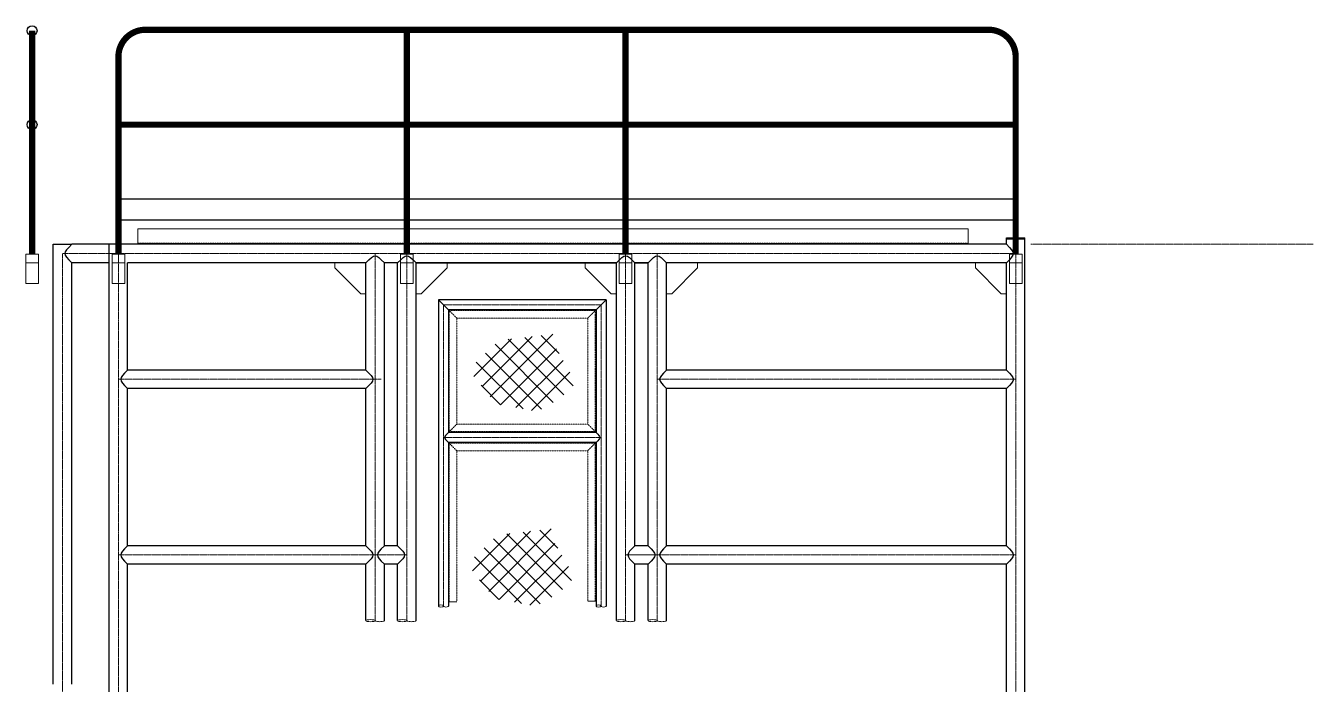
# Model space of a CAD drawing. Header units: inches. Extents: x -18249 to 140262, y -20124 to 30200.
# Drawn here: x 48909 to 55119, y 4574 to 7752 of the extents above; entities that cross this region are included whole.
import ezdxf

# ---------------------------------------------------------------- set-up
doc = ezdxf.new("R2010")
doc.units = ezdxf.units.IN
doc.header["$LTSCALE"] = 5
doc.header["$MEASUREMENT"] = 0
doc.linetypes.add('CENTER', pattern=[2, 1.25, -0.25, 0.25, -0.25])
doc.linetypes.add('HIDDEN', pattern=[0.375, 0.25, -0.125])
for name, color, linetype, lineweight in [('CENTER LINE', 1, 'CENTER', 0), ('HATCH', 250, 'Continuous', 0), ('HIDDEN', 8, 'HIDDEN', 0), ('STRUCTURE', 3, 'Continuous', 25)]:
    doc.layers.add(name, color=color, linetype=linetype, lineweight=lineweight)

msp = doc.modelspace()

# ---------------------------------------------------------------- hatches: boundary and pattern name
at = {"layer": 'HATCH'}
h = msp.add_hatch(dxfattribs=at)
h.set_pattern_fill('NET', color=256, scale=500, angle=45)
h.set_pattern_definition([(45, (169904.75, 69032.04), (-44.194174, 44.194174), []), (135, (169904.75, 69032.04), (-44.194174, -44.194174), [])])
h.paths.add_polyline_path([(51466.84241, 6196.81288), (51466.84241, 6264.53825), (51193.20649, 6234.03825), (51044.20649, 6093.53825), (51176.70649, 5927.03825), (51376.70649, 5889.53825), (51489.09991, 5954.42862), (51563.70801, 6029.03673)])
h = msp.add_hatch(dxfattribs=at)
h.set_pattern_fill('NET', color=256, scale=500, angle=45)
h.set_pattern_definition([(45, (169897.25, 68092.54), (-44.194174, 44.194174), []), (135, (169897.25, 68092.54), (-44.194174, -44.194174), [])])
h.paths.add_polyline_path([(51459.34241, 5257.31288), (51459.34241, 5325.03825), (51185.70649, 5294.53825), (51036.70649, 5154.03825), (51169.20649, 4987.53825), (51369.20649, 4950.03825), (51481.59991, 5014.92862), (51556.20801, 5089.53673)])

# ---------------------------------------------------------------- linework, layer by layer
at = {"layer": 'CENTER LINE'}
for p, q in [((53683.62703, 6649.48273), (53683.62703, 7602.53825)), ((53683.62703, 1631.98273), (53683.62703, 6746.48273)), ((53683.62703, 6652.53825), (49086.82737, 6652.53825)), ((49086.82737, 1631.98273), (49086.82737, 6652.53825)), ((49356.32737, 3614.53825), (49356.32737, 6652.53825)), ((50594.32737, 4880.63238), (50594.32737, 6652.53825)), ((50747.32737, 4880.63238), (50747.32737, 6652.53825)), ((51802.32737, 4880.63238), (51802.32737, 6652.53825)), ((51955.32737, 4880.63238), (51955.32737, 6652.53825)), ((53756.58336, 6697.03824), (55118.73092, 6697.03824)), ((50923.82737, 4951.27065), (50923.82737, 6404.98273)), ((51683.82737, 6404.98273), (50923.82737, 6404.98273)), ((51683.82737, 4951.27065), (51683.82737, 6404.98273)), ((50623.82737, 6045.53825), (49356.32737, 6045.53825)), ((50623.82737, 6045.53825), (49356.32737, 6045.53825)), ((53683.62703, 6045.53825), (51955.32737, 6045.53825)), ((53683.62703, 6045.53825), (51955.32737, 6045.53825)), ((51683.82737, 5764.98273), (50923.82737, 5764.98273)), ((50623.82737, 5197.53825), (49356.32737, 5197.53825)), ((50623.82737, 5197.53825), (49356.32737, 5197.53825)), ((50747.32737, 5197.53825), (50594.32737, 5197.53825)), ((50747.32737, 5197.53825), (50594.32737, 5197.53825)), ((51955.32737, 5197.53825), (51802.32737, 5197.53825)), ((51955.32737, 5197.53825), (51802.32737, 5197.53825)), ((53683.62703, 5197.53825), (51821.82736, 5197.53825)), ((53683.62703, 5197.53825), (51821.82736, 5197.53825))]:
    msp.add_line(p, q, dxfattribs=at)
at = {"layer": 'HATCH'}
for p, q in [((49449.82737, 6772.03824), (49449.82737, 6697.03824)), ((53454.12704, 6772.03824), (49449.82737, 6772.03824)), ((53454.12704, 6697.03824), (53454.12704, 6772.03824)), ((50716.82737, 6649.48273), (50777.82737, 6649.48273)), ((51771.82737, 6649.48273), (51832.82737, 6649.48273)), ((53653.12703, 6649.48273), (53714.12703, 6649.48273)), ((50951.82737, 4971.48886), (50987.82737, 4971.48886)), ((51619.82737, 4973.95884), (51659.82737, 4973.95884))]:
    msp.add_line(p, q, dxfattribs=at)
for points in [[(48909.32737, 6607.98273), (48970.32737, 6607.98273), (48970.32737, 6649.48273), (48909.32737, 6649.48273)], [(49325.82737, 6607.98273), (49386.82737, 6607.98273), (49386.82737, 6649.48273), (49325.82737, 6649.48273)], [(50716.82737, 6607.98273), (50777.82737, 6607.98273), (50777.82737, 6649.48273), (50716.82737, 6649.48273)], [(51771.82737, 6607.98273), (51832.82737, 6607.98273), (51832.82737, 6649.48273), (51771.82737, 6649.48273)], [(53653.12703, 6607.98273), (53714.12703, 6607.98273), (53714.12703, 6649.48273), (53653.12703, 6649.48273)], [(48909.32737, 6507.98273), (48970.32737, 6507.98273), (48970.32737, 6607.98273), (48909.32737, 6607.98273)], [(49325.82737, 6507.98273), (49386.82737, 6507.98273), (49386.82737, 6607.98273), (49325.82737, 6607.98273)], [(50524.82737, 6458.03826), (50399.82737, 6583.03826), (50399.82737, 6608.03826), (50549.82737, 6608.03826), (50549.82737, 6458.03826)], [(50716.82737, 6507.98273), (50777.82737, 6507.98273), (50777.82737, 6607.98273), (50716.82737, 6607.98273)], [(50816.82736, 6458.03826), (50941.82736, 6583.03826), (50941.82736, 6608.03826), (50791.82736, 6608.03826), (50791.82736, 6458.03826)], [(51732.82737, 6458.03826), (51607.82737, 6583.03826), (51607.82737, 6608.03826), (51757.82737, 6608.03826), (51757.82737, 6458.03826)], [(51771.82737, 6507.98273), (51832.82737, 6507.98273), (51832.82737, 6607.98273), (51771.82737, 6607.98273)], [(52024.82736, 6458.03826), (52149.82736, 6583.03826), (52149.82736, 6608.03826), (51999.82736, 6608.03826), (51999.82736, 6458.03826)], [(53614.12704, 6458.03826), (53489.12704, 6583.03826), (53489.12704, 6608.03826), (53639.12704, 6608.03826), (53639.12704, 6458.03826)], [(53653.12703, 6507.98273), (53714.12703, 6507.98273), (53714.12703, 6607.98273), (53653.12703, 6607.98273)]]:
    msp.add_lwpolyline(points, close=True, dxfattribs=at)
for centre, major_axis, ratio in [((50911.82737, 4951.27065), (-12, 0), 0.4055506415), ((51671.82737, 4951.27065), (-12, 0), 0.4055506415), ((50572.07737, 4880.63238), (-22.25, 0), 0.2275480671), ((50725.07737, 4880.63238), (-22.25, 0), 0.2275480671), ((51780.07737, 4880.63238), (-22.25, 0), 0.2275480671), ((51933.07737, 4880.63238), (-22.25, 0), 0.2275480671)]:
    msp.add_ellipse(centre, major_axis=major_axis, ratio=ratio, dxfattribs=at)
at = {"layer": 'HATCH', "extrusion": (0, 0, -1)}
for centre, major_axis, ratio in [((50935.82737, 4951.27065), (12, 0), 0.4055506415), ((51695.82737, 4951.27065), (12, 0), 0.4055506415), ((50616.57736, 4880.63238), (22.25, 0), 0.2275480671), ((50769.57736, 4880.63238), (22.25, 0), 0.2275480671), ((51824.57736, 4880.63238), (22.25, 0), 0.2275480671), ((51977.57736, 4880.63238), (22.25, 0), 0.2275480671)]:
    msp.add_ellipse(centre, major_axis=major_axis, ratio=ratio, start_param=0, end_param=3.1415926536, dxfattribs=at)
at = {"layer": 'HIDDEN'}
for p, q in [((53454.12704, 6703.03824), (49449.82737, 6703.03824)), ((50987.82737, 6340.98273), (50947.82737, 6380.98273)), ((50951.82737, 6376.98273), (50951.82737, 5792.98273)), ((51655.82737, 6376.98273), (50951.82737, 6376.98273)), ((50987.82737, 6340.98273), (50987.82737, 5828.98273)), ((51619.82737, 6340.98273), (50987.82737, 6340.98273)), ((51619.82737, 6340.98273), (51659.82737, 6380.98273)), ((51619.82737, 6340.98273), (51619.82737, 5828.98273)), ((51655.82737, 6376.98273), (51655.82737, 5792.98273)), ((50987.82737, 5828.98273), (50947.82737, 5788.98273)), ((51655.82737, 5792.98273), (50951.82737, 5792.98273)), ((51619.82737, 5828.98273), (50987.82737, 5828.98273)), ((51619.82737, 5828.98273), (51659.82737, 5788.98273)), ((50987.82737, 5700.98273), (50947.82737, 5740.98273)), ((51655.82737, 5736.98273), (50951.82737, 5736.98273)), ((50951.82737, 5736.98273), (50951.82737, 4971.48886)), ((51619.82737, 5700.98273), (51659.82737, 5740.98273)), ((51655.82737, 5736.98273), (51655.82737, 4973.95884)), ((51619.82737, 5700.98273), (50987.82737, 5700.98273)), ((50987.82737, 5700.98273), (50987.82737, 4971.48886)), ((51619.82737, 5700.98273), (51619.82737, 4973.95884))]:
    msp.add_line(p, q, dxfattribs=at)
at = {"layer": 'STRUCTURE'}
for p, q in [((53639.12704, 6697.03824), (53639.12704, 6729.03825)), ((53639.12704, 6729.03825), (53728.12702, 6729.03825)), ((53639.12704, 6723.03825), (53728.12702, 6723.03825)), ((53728.12702, 3999.03825), (53728.12702, 6729.03825)), ((49042.32737, 4573.53825), (49042.32737, 6697.03824)), ((49042.32737, 6697.03824), (49131.32736, 6697.03824)), ((53639.12704, 6697.03824), (49131.32736, 6697.03824)), ((49311.82737, 3999.03825), (49311.82737, 6697.03824)), ((49131.32736, 4573.53825), (49131.32736, 6608.03826)), ((49311.82737, 6608.03826), (49131.32736, 6608.03826)), ((49311.82737, 6608.03826), (49264.82737, 6608.03826)), ((50549.82737, 6608.03826), (49400.82736, 6608.03826)), ((49400.82736, 6090.03824), (49400.82736, 6608.03826)), ((50549.82737, 6090.03824), (50549.82737, 6608.03826)), ((50702.82737, 6608.03826), (50638.82736, 6608.03826)), ((50638.82736, 5242.03824), (50638.82736, 6608.03826)), ((50702.82737, 6608.03826), (50638.82736, 6608.03826)), ((50702.82737, 6608.03826), (50638.82736, 6608.03826)), ((50702.82737, 5242.03824), (50702.82737, 6608.03826)), ((51757.82737, 6608.03826), (50791.82736, 6608.03826)), ((50791.82736, 4880.63238), (50791.82736, 6608.03826)), ((51757.82737, 6608.03826), (50791.82736, 6608.03826)), ((50791.82736, 6608.03826), (51757.82737, 6608.03826)), ((51757.82737, 4880.63238), (51757.82737, 6608.03826)), ((51910.82737, 6608.03826), (51846.82736, 6608.03826)), ((51846.82736, 5242.03824), (51846.82736, 6608.03826)), ((51910.82737, 6608.03826), (51846.82736, 6608.03826)), ((51846.82736, 6608.03826), (51910.82737, 6608.03826)), ((51910.82737, 6608.03826), (51846.82736, 6608.03826)), ((51910.82737, 6608.03826), (51846.82736, 6608.03826)), ((51910.82737, 5242.03824), (51910.82737, 6608.03826)), ((53639.12704, 6608.03826), (51999.82736, 6608.03826)), ((51999.82736, 6090.03824), (51999.82736, 6608.03826)), ((53639.12704, 6090.03824), (53639.12704, 6608.03826)), ((51707.82737, 6428.98273), (50899.82737, 6428.98273)), ((50899.82737, 6428.98273), (50899.82737, 4951.27065)), ((50899.82737, 6428.98273), (50947.82737, 6380.98273)), ((51707.82737, 6428.98273), (51659.82737, 6380.98273)), ((51707.82737, 6428.98273), (51707.82737, 4951.27065)), ((51659.82737, 6380.98273), (50947.82737, 6380.98273)), ((50947.82737, 6380.98273), (50947.82737, 5788.98273)), ((50947.82737, 6380.98273), (50947.82737, 5788.98273)), ((51659.82737, 6380.98273), (50947.82737, 6380.98273)), ((51659.82737, 6380.98273), (51659.82737, 5788.98273)), ((51659.82737, 6380.98273), (51659.82737, 5788.98273)), ((50549.82737, 6090.03824), (49400.82736, 6090.03824)), ((53639.12704, 6090.03824), (51999.82736, 6090.03824)), ((50549.82737, 6001.03826), (49400.82736, 6001.03826)), ((49400.82736, 5242.03824), (49400.82736, 6001.03826)), ((50549.82737, 5242.03824), (50549.82737, 6001.03826)), ((51999.82736, 5242.03824), (51999.82736, 6001.03826)), ((53639.12704, 6001.03826), (51999.82736, 6001.03826)), ((53639.12704, 5242.03824), (53639.12704, 6001.03826)), ((51659.82737, 5788.98273), (50947.82737, 5788.98273)), ((51659.82737, 5788.98273), (50947.82737, 5788.98273)), ((50947.82737, 5740.98273), (50947.82737, 4951.27065)), ((51659.82737, 5740.98273), (50947.82737, 5740.98273)), ((51659.82737, 5740.98273), (50947.82737, 5740.98273)), ((51659.82737, 5740.98273), (50947.82737, 5740.98273)), ((51659.82737, 5740.98273), (51659.82737, 4951.27065)), ((50549.82737, 5242.03824), (49400.82736, 5242.03824)), ((50702.82737, 5242.03824), (50638.82736, 5242.03824)), ((51910.82737, 5242.03824), (51846.82736, 5242.03824)), ((53639.12704, 5242.03824), (51999.82736, 5242.03824)), ((50549.82737, 5153.03826), (49400.82736, 5153.03826)), ((49400.82736, 4394.03824), (49400.82736, 5153.03826)), ((50549.82737, 4880.63238), (50549.82737, 5153.03826)), ((50638.82736, 4880.63238), (50638.82736, 5153.03826)), ((50702.82737, 5153.03826), (50638.82736, 5153.03826)), ((50702.82737, 4880.63238), (50702.82737, 5153.03826)), ((51846.82736, 4880.63238), (51846.82736, 5153.03826)), ((51910.82737, 5153.03826), (51846.82736, 5153.03826)), ((51910.82737, 4880.63238), (51910.82737, 5153.03826)), ((51999.82736, 4880.63238), (51999.82736, 5153.03826)), ((53639.12704, 5153.03826), (51999.82736, 5153.03826)), ((53639.12704, 4394.03824), (53639.12704, 5153.03826))]:
    msp.add_line(p, q, dxfattribs=at)
at = {"layer": 'STRUCTURE', "const_width": 30}
for points in [[(48939.82737, 6652.53825), (48939.82737, 7727.98273)], [(50747.32737, 6652.53825), (50747.32737, 7732.53825)], [(51802.32737, 6649.48273), (51802.32737, 7732.53825)], [(53683.62703, 7274.53825), (49356.32737, 7274.53825)]]:
    msp.add_lwpolyline(points, dxfattribs=at)
msp.add_lwpolyline([(49356.32737, 6652.53825), (49356.32737, 7602.53825, -0.4142135624), (49486.32737, 7732.53825), (53553.62703, 7732.53825, -0.4142135624), (53683.62703, 7602.53825), (53683.62703, 6649.48273)], format="xyb", dxfattribs=at)
at = {"layer": 'STRUCTURE'}
msp.add_lwpolyline([(49356.32737, 6916.53825), (53683.62703, 6916.53825), (53683.62703, 6812.98273), (49356.32737, 6812.98273)], close=True, dxfattribs=at)
for points in [[(49131.32736, 6697.03824), (49116.7258, 6682.26286), (49106.29611, 6670.61637), (49100.0383, 6661.05583), (49097.95236, 6652.53825), (49100.0383, 6644.02068), (49106.29611, 6634.46013), (49116.7258, 6622.81365), (49131.32736, 6608.03826)], [(53639.12704, 6697.03824), (53653.7286, 6682.26286), (53664.15828, 6670.61637), (53670.4161, 6661.05583), (53672.50203, 6652.53825), (53670.4161, 6644.02068), (53664.15828, 6634.46013), (53653.7286, 6622.81365), (53639.12704, 6608.03826)], [(50549.82737, 6608.03826), (50564.60276, 6622.63982), (50576.24924, 6633.06951), (50585.80979, 6639.32732), (50594.32737, 6641.41325), (50602.84494, 6639.32732), (50612.40549, 6633.06951), (50624.05197, 6622.63982), (50638.82736, 6608.03826)], [(50702.82737, 6608.03826), (50717.60276, 6622.63982), (50729.24924, 6633.06951), (50738.80979, 6639.32732), (50747.32737, 6641.41325), (50755.84494, 6639.32732), (50765.40549, 6633.06951), (50777.05197, 6622.63982), (50791.82736, 6608.03826)], [(51757.82737, 6608.03826), (51772.60276, 6622.63982), (51784.24924, 6633.06951), (51793.80979, 6639.32732), (51802.32737, 6641.41325), (51810.84494, 6639.32732), (51820.40549, 6633.06951), (51832.05197, 6622.63982), (51846.82736, 6608.03826)], [(51910.82737, 6608.03826), (51925.60276, 6622.63982), (51937.24924, 6633.06951), (51946.80979, 6639.32732), (51955.32737, 6641.41325), (51963.84494, 6639.32732), (51973.40549, 6633.06951), (51985.05197, 6622.63982), (51999.82736, 6608.03826)], [(49400.82736, 6090.03824), (49386.2258, 6075.26286), (49375.79611, 6063.61637), (49369.5383, 6054.05583), (49367.45236, 6045.53825), (49369.5383, 6037.02068), (49375.79611, 6027.46013), (49386.2258, 6015.81365), (49400.82736, 6001.03826)], [(50549.82737, 6090.03824), (50564.42893, 6075.26286), (50574.85862, 6063.61637), (50581.11643, 6054.05583), (50583.20237, 6045.53825), (50581.11643, 6037.02068), (50574.85862, 6027.46013), (50564.42893, 6015.81365), (50549.82737, 6001.03826)], [(51999.82736, 6090.03824), (51985.2258, 6075.26286), (51974.79611, 6063.61637), (51968.5383, 6054.05583), (51966.45236, 6045.53825), (51968.5383, 6037.02068), (51974.79611, 6027.46013), (51985.2258, 6015.81365), (51999.82736, 6001.03826)], [(53639.12704, 6090.03824), (53653.7286, 6075.26286), (53664.15828, 6063.61637), (53670.4161, 6054.05583), (53672.50203, 6045.53825), (53670.4161, 6037.02068), (53664.15828, 6027.46013), (53653.7286, 6015.81365), (53639.12704, 6001.03826)], [(50947.82737, 5788.98273), (50939.95237, 5781.01398), (50934.32737, 5774.73273), (50930.95237, 5769.57648), (50929.82737, 5764.98273), (50930.95237, 5760.38898), (50934.32737, 5755.23273), (50939.95237, 5748.95148), (50947.82737, 5740.98273)], [(51659.82737, 5788.98273), (51667.70237, 5781.01398), (51673.32737, 5774.73273), (51676.70237, 5769.57648), (51677.82737, 5764.98273), (51676.70237, 5760.38898), (51673.32737, 5755.23273), (51667.70237, 5748.95148), (51659.82737, 5740.98273)], [(49400.82736, 5242.03824), (49386.2258, 5227.26286), (49375.79611, 5215.61637), (49369.5383, 5206.05583), (49367.45236, 5197.53825), (49369.5383, 5189.02068), (49375.79611, 5179.46013), (49386.2258, 5167.81365), (49400.82736, 5153.03826)], [(50549.82737, 5242.03824), (50564.42893, 5227.26286), (50574.85862, 5215.61637), (50581.11643, 5206.05583), (50583.20237, 5197.53825), (50581.11643, 5189.02068), (50574.85862, 5179.46013), (50564.42893, 5167.81365), (50549.82737, 5153.03826)], [(50638.82736, 5242.03824), (50624.2258, 5227.26286), (50613.79611, 5215.61637), (50607.5383, 5206.05583), (50605.45236, 5197.53825), (50607.5383, 5189.02068), (50613.79611, 5179.46013), (50624.2258, 5167.81365), (50638.82736, 5153.03826)], [(50702.82737, 5242.03824), (50717.42893, 5227.26286), (50727.85862, 5215.61637), (50734.11643, 5206.05583), (50736.20237, 5197.53825), (50734.11643, 5189.02068), (50727.85862, 5179.46013), (50717.42893, 5167.81365), (50702.82737, 5153.03826)], [(51846.82736, 5242.03824), (51832.2258, 5227.26286), (51821.79611, 5215.61637), (51815.5383, 5206.05583), (51813.45236, 5197.53825), (51815.5383, 5189.02068), (51821.79611, 5179.46013), (51832.2258, 5167.81365), (51846.82736, 5153.03826)], [(51910.82737, 5242.03824), (51925.42893, 5227.26286), (51935.85862, 5215.61637), (51942.11643, 5206.05583), (51944.20237, 5197.53825), (51942.11643, 5189.02068), (51935.85862, 5179.46013), (51925.42893, 5167.81365), (51910.82737, 5153.03826)], [(51999.82736, 5242.03824), (51985.2258, 5227.26286), (51974.79611, 5215.61637), (51968.5383, 5206.05583), (51966.45236, 5197.53825), (51968.5383, 5189.02068), (51974.79611, 5179.46013), (51985.2258, 5167.81365), (51999.82736, 5153.03826)], [(53639.12704, 5242.03824), (53653.7286, 5227.26286), (53664.15828, 5215.61637), (53670.4161, 5206.05583), (53672.50203, 5197.53825), (53670.4161, 5189.02068), (53664.15828, 5179.46013), (53653.7286, 5167.81365), (53639.12704, 5153.03826)]]:
    msp.add_lwpolyline(points, dxfattribs=at)
for centre in [(48939.82737, 7727.98273), (48939.82737, 7274.53825)]:
    msp.add_circle(centre, 24, dxfattribs=at)

doc.saveas('drawing.dxf')
